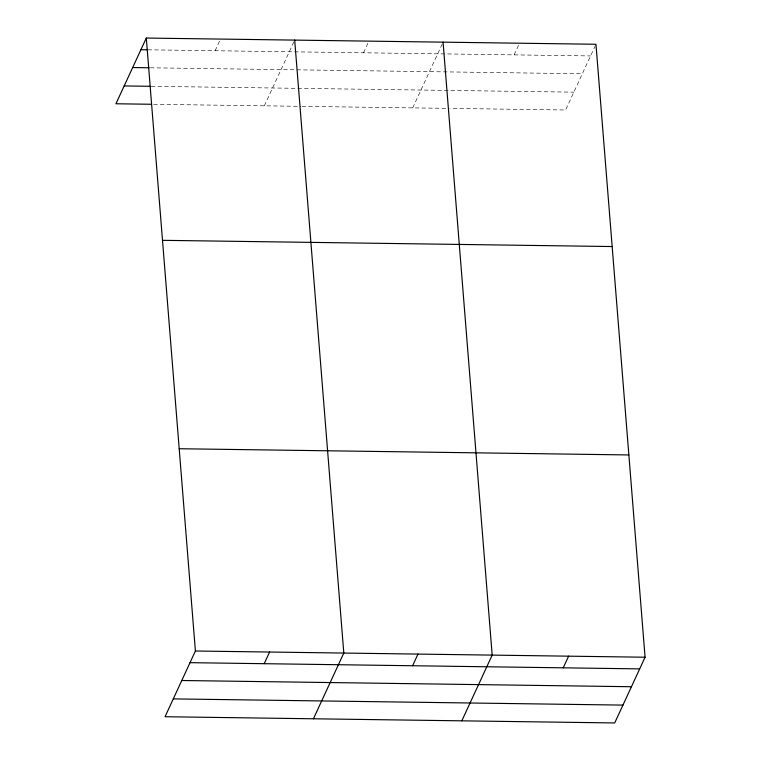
<?xml version="1.0" encoding="UTF-8"?>
<svg xmlns="http://www.w3.org/2000/svg" width="761" height="761" viewBox="0 0 761 761"><rect width="100%" height="100%" fill="white"/><g stroke="black" fill="none" stroke-linecap="round" stroke-linejoin="round"><path stroke-width="0.57" stroke-dasharray="3.81 2.85" d="M215.106 50.74L220.49 39.077M264.314 105.827L294.203 41.161M363.492 52.785L368.885 41.132M412.709 107.881L442.588 43.215M514.132 54.868L519.516 43.215M595.473 45.327L565.594 109.993L450.341 108.404M147.976 49.807L590.574 55.934M150.336 67.796L582.327 73.769M151.258 86.307L573.832 92.157M153.617 104.295L300.823 106.331M302.003 106.35L449.161 108.385"/><path stroke-width="1.14" d="M146.302 38.05L195.406 651.007L165.042 716.729L614.698 722.95L645.071 657.228L595.958 44.271L146.302 38.05L115.929 103.772L151.258 104.267M264.21 663.687L269.603 652.034M313.427 718.784L343.801 653.062L294.688 40.105M412.605 665.742L417.989 654.08M461.813 720.838L492.186 655.107L443.073 42.159M563.235 667.825L568.629 656.163M140.909 49.712L146.797 49.788M132.671 67.548L149.156 67.777M124.176 85.936L150.088 86.288M162.502 240.324L612.167 246.545M179.206 448.733L628.862 454.945M195.406 651.007L645.071 657.228M190.022 662.669L639.678 668.881M181.774 680.505L631.44 686.726M173.28 698.893L622.945 705.105"/></g></svg>
